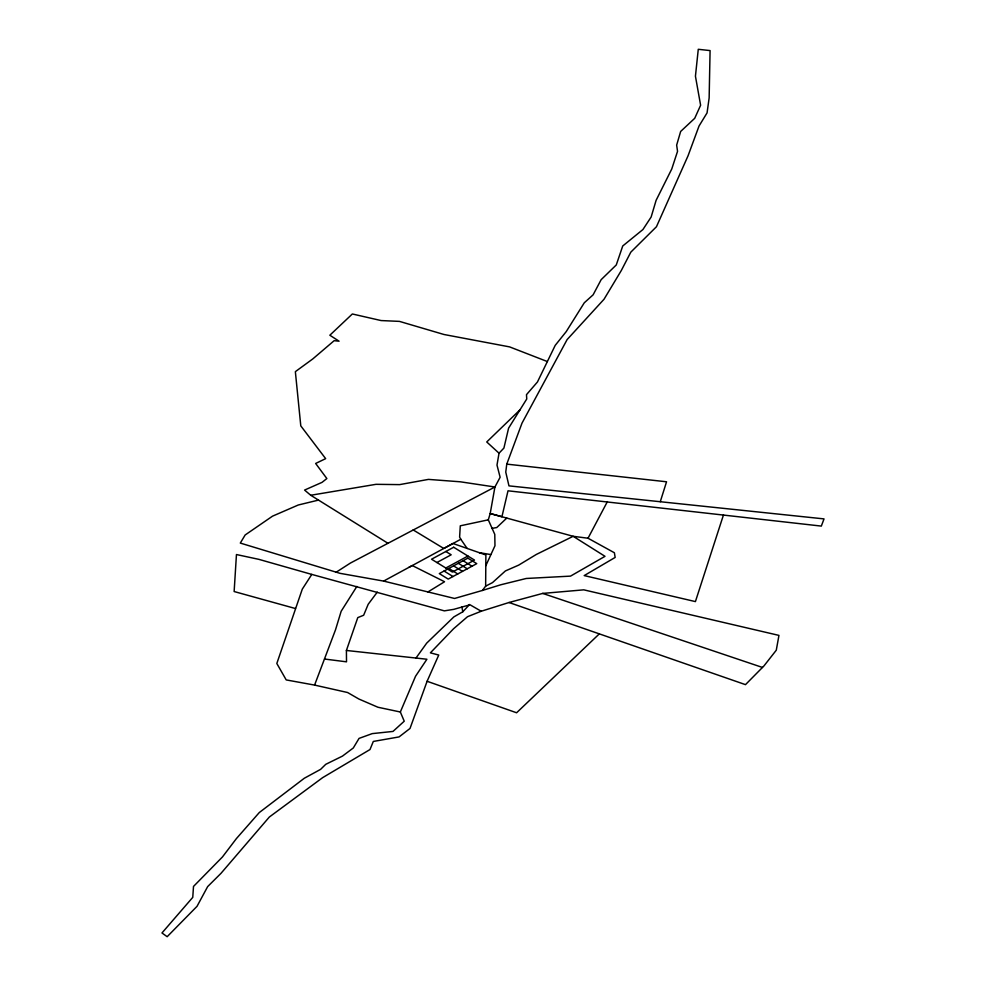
<?xml version="1.0" encoding="UTF-8"?>
<svg xmlns="http://www.w3.org/2000/svg" width="986" height="986" viewBox="0 0 986 986"><rect width="100%" height="100%" fill="white"/><g stroke="black" fill="none" stroke-linecap="round" stroke-linejoin="round"><path stroke-width="1.48" d="M383.616 581.087L454.571 598.465L482.4 590.454L485.642 586.14L485.876 554.97L452.981 543.496L383.616 581.087L339.973 573.322L240.301 543.076L245.157 534.979L272.53 516.159L298.302 504.992L318.515 500.099M506.767 464.123L505.756 472.097L508.961 485.864L824.025 518.895L821.326 526.093L508.012 490.806L501.923 516.738L490.202 513.533L494.923 486.998L500.124 477.261L496.993 465.084L499.027 453.203L503.908 448.075L508.591 428.158L526.746 398.985L526.487 394.659L537.444 381.989L555.204 345.383L566.223 331.616L584.279 302.801L593.128 294.814L601.152 279.667L616.262 264.975L622.733 245.982L642.921 229.541L651.142 217.019L656.109 200.331L671.762 168.988L677.542 151.339L676.655 145.102L680.66 131.446L694.711 118.32L700.615 105.243L695.438 76.218L698.273 49.3L710.08 50.582L709.144 97.934L707.061 112.897L699.025 126.035L688.043 155.813L656.454 226.731L630.83 252.133L621.316 270.497L604.036 299.239L567.123 339.566L522.001 423.142L506.767 464.123L666.548 481.784L660.275 501.714M485.79 565.779L494.972 545.739L494.775 534.363L488.292 519.832L490.202 513.533L573.162 536.298L588.026 538.233L614.389 552.752L615.153 557.435L584.193 575.59L695.413 601.596L723.49 514.889M469.126 605.022L453.757 609.36L444.341 610.864L311.798 574.419L302.295 589.135L276.82 663.479L286.211 679.921L314.583 685.085L347.59 692.517L358.892 699.025L377.946 707.245L400.341 712.003L404.235 721.197L392.995 731.427L372.227 733.621L359.04 738.403L353.296 747.98L342.475 756.102L325.737 764.335L320.61 769.363L304.329 778.237L259.269 812.563L236.406 838.593L222.429 856.982L193.502 886.439L192.763 897.359L161.975 932.966L167.164 936.7L197.027 906.319L207.652 886.611L220.987 873.337L269.338 817.024L322.644 777.646L369.996 749.545L373.312 741.447L399.047 736.924L410.016 728.457L427.098 681.277L438.745 655.049L430.389 652.843L453.572 628.748L467.512 616.706L481.217 611.246L509.022 602.508L542.707 593.412L583.786 589.838L778.952 635.391L776.278 650.205L763.903 665.994L745.478 684.641L509.022 602.508M324.53 659.03L346.517 661.828L346.406 650.464L357.782 617.606L363.649 615.252L368.185 604.282L377.268 592.13M314.583 685.085L335.499 629.857L341.168 611.246L356.87 586.436M400.341 712.003L415.55 676.248L426.913 659.24L346.406 650.464M588.026 538.233L607.413 501.591M415.956 658.081L426.679 643.143L453.843 616.916L462.816 611.764L469.582 604.529L481.217 611.246M519.979 409.856L486.739 441.962L499.027 453.203M599.315 633.875L516.602 712.767L427.098 681.277M506.779 518.081L496.759 527.547L491.854 528.41M336.214 572.188L350.424 563.055L494.923 486.998L460.302 481.797L428.454 479.393L399.638 484.619L376.011 484.323L310.738 495.268L304.575 490.067L322.028 482.364L326.859 478.555L315.643 463.469L325.651 458.65L300.792 425.878L295.356 371.66L312.772 358.941L334.168 340.675L339.073 341.193L329.842 335.228L352.347 313.979L381.101 320.561L399.453 321.387L443.996 334.5L509.589 346.887L547.366 361.554M427.949 591.945L444.55 581.74L412.247 565.545L408.931 567.344M436.897 562.525L451.181 554.798L445.82 551.494M445.82 568.01L467.943 556.042M467.142 548.438L460.807 539.256L443.786 548.475L413.171 529.926M485.642 586.14L492.482 582.627L505.411 570.931L518.698 565.114L536.322 554.452L573.162 536.298L605.01 556.326L570.524 576.12L526.253 578.474L500.888 584.747L482.4 590.454M488.292 519.832L460.289 525.821L459.612 537.111L460.807 539.256M479.245 552.665L490.708 554.551M295.504 608.547L234.138 591.538L236.455 554.539L258.985 559.382L311.798 574.419M542.707 593.412L762.461 667.448M463.1 560.726L472.011 566.223M458.342 563.302L467.253 568.799M453.585 565.878L462.496 571.375M448.827 568.454L457.738 573.951M444.057 571.03L452.981 576.527M310.738 495.268L387.917 543.261M461.892 607.068L462.816 611.764M453.671 547.255L431.548 559.222L452.401 572.065L474.512 560.097L453.671 547.255M467.857 558.15L439.3 573.605L448.223 579.102L476.768 563.647L467.857 558.15"/></g></svg>
